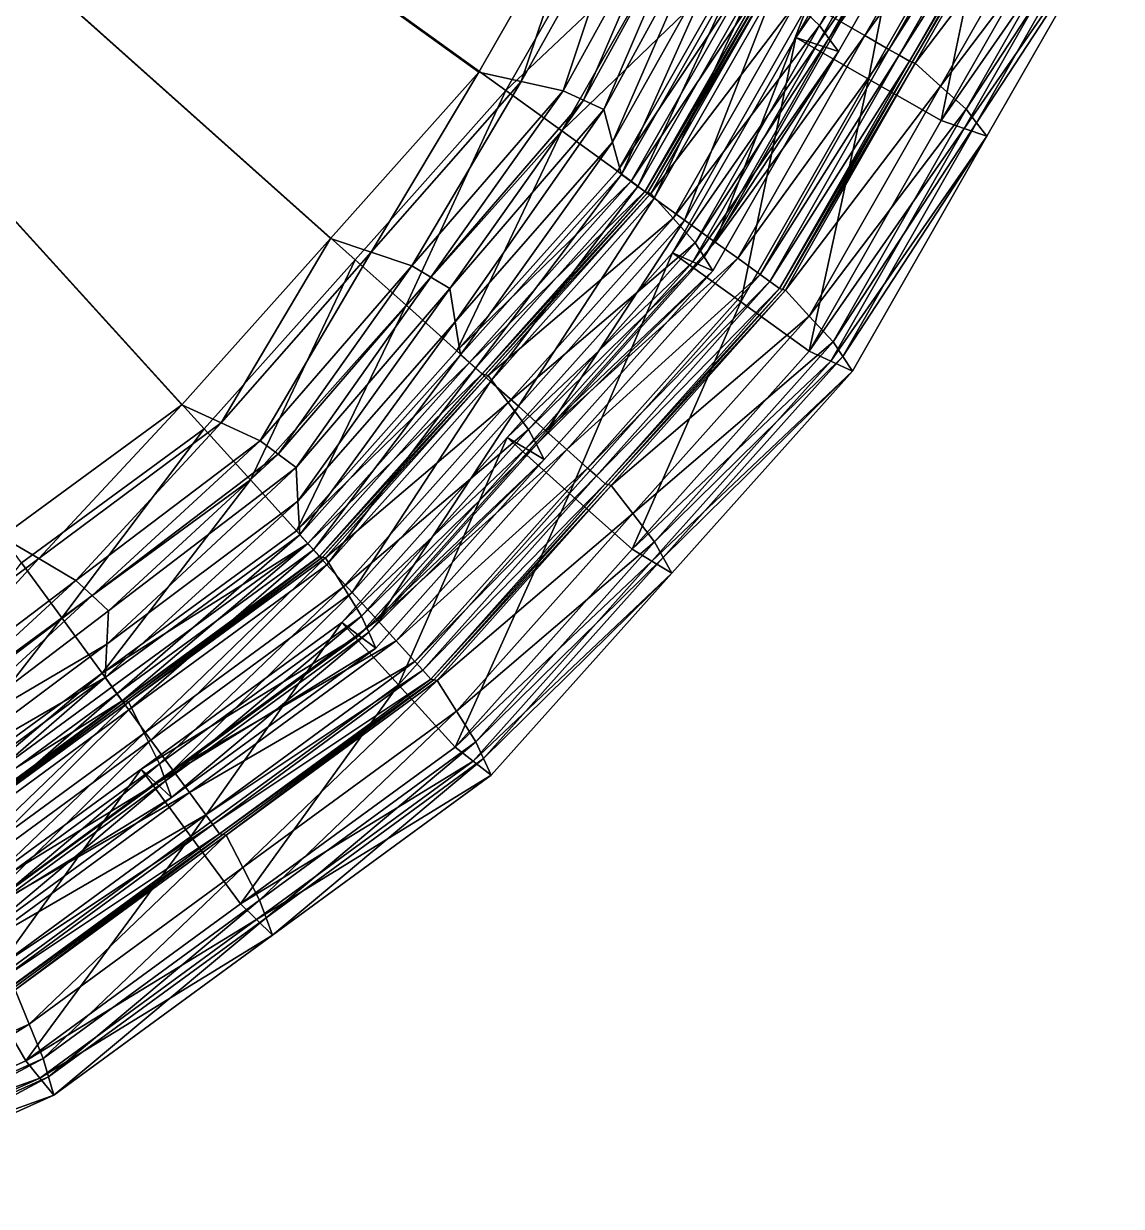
# Model space of a CAD drawing. Extents: x -0.89 to 1.27, y -1.13 to 1.5.
# Drawn here: x 0.7215 to 1.1787, y -1.0394 to -0.5468 of the extents above; entities that cross this region are included whole.
import ezdxf

# ---------------------------------------------------------------- set-up
doc = ezdxf.new("R2010")
doc.units = 0
doc.layers.add('NoName2', color=15, linetype='CONTINUOUS')

msp = doc.modelspace()

# ---------------------------------------------------------------- linework, layer by layer
at = {"layer": 'NoName2', "color": 0}
for points in [[(0.787362, -0.70561, 0.000999), (0.189721, -0.047525, 0.000983), (0.712421, -0.760549, 0.000998)], [(0.849244, -0.636291, 0.000999), (0.189721, -0.047525, 0.000983), (0.787362, -0.70561, 0.000999)], [(0.911126, -0.566972, 0.000999), (0.189721, -0.047525, 0.000983), (0.849244, -0.636291, 0.000999)], [(0.957244, -0.486302, 0.000999), (0.189721, -0.047525, 0.000983), (0.911126, -0.566972, 0.000999)], [(0.922352, -0.574721, 0.062994), (0.859507, -0.645118, 0.062993), (0.189727, -0.047198, 0.062977)], [(0.969186, -0.492797, 0.062994), (0.922352, -0.574721, 0.062994), (0.189727, -0.047198, 0.062977)], [(0.796663, -0.715515, 0.062993), (0.720556, -0.771307, 0.062992), (0.189727, -0.047198, 0.062977)], [(0.859507, -0.645118, 0.062993), (0.796663, -0.715515, 0.062993), (0.189727, -0.047198, 0.062977)], [(1.052901, -0.547547, 3.431922), (1.043049, -0.538353, 3.403649), (1.10464, -0.457054, 3.431955)], [(1.052901, -0.547547, 3.431922), (1.10464, -0.457054, 3.431955), (1.108913, -0.462012, 3.459906)], [(1.094381, -0.462955, 3.54241), (1.073363, -0.56989, 3.542383), (1.043056, -0.552592, 3.542363)], [(1.043056, -0.552592, 3.542363), (1.103783, -0.464963, 3.515133), (1.094381, -0.462955, 3.54241)], [(1.056889, -0.552972, 3.45987), (1.052901, -0.547547, 3.431922), (1.108913, -0.462012, 3.459906)], [(1.056889, -0.552972, 3.45987), (1.108913, -0.462012, 3.459906), (1.113185, -0.46697, 3.487857)], [(1.071889, -0.551828, 0.094501), (1.124895, -0.459108, 0.094501), (1.061886, -0.546109, 0.06186)], [(1.071889, -0.551828, 0.094501), (1.135499, -0.463775, 0.127142), (1.124895, -0.459108, 0.094501)], [(1.126506, -0.477077, 3.542432), (1.073363, -0.56989, 3.542383), (1.094381, -0.462955, 3.54241)], [(1.051966, -0.555495, 3.51509), (1.103783, -0.464963, 3.515133), (1.043056, -0.552592, 3.542363)], [(1.051966, -0.555495, 3.51509), (1.113185, -0.46697, 3.487857), (1.103783, -0.464963, 3.515133)], [(1.060876, -0.558397, 3.487817), (1.113185, -0.46697, 3.487857), (1.051966, -0.555495, 3.51509)], [(1.060876, -0.558397, 3.487817), (1.056889, -0.552972, 3.45987), (1.113185, -0.46697, 3.487857)], [(1.081892, -0.557546, 0.127142), (1.135499, -0.463775, 0.127142), (1.071889, -0.551828, 0.094501)], [(1.081892, -0.557546, 0.127142), (1.140015, -0.465763, 0.159783), (1.135499, -0.463775, 0.127142)], [(1.086152, -0.559982, 0.159783), (1.140015, -0.465763, 0.159783), (1.081892, -0.557546, 0.127142)], [(1.086152, -0.559982, 0.159783), (1.144531, -0.467751, 0.192424), (1.140015, -0.465763, 0.159783)], [(1.090412, -0.562417, 0.192423), (1.144531, -0.467751, 0.192424), (1.086152, -0.559982, 0.159783)], [(1.090404, -0.562427, 1.554648), (1.144522, -0.467776, 2.851591), (1.144523, -0.467761, 1.554648)], [(1.090404, -0.562427, 1.554648), (1.144523, -0.467761, 1.554648), (1.090405, -0.562413, 0.257705)], [(1.090404, -0.562441, 2.851591), (1.144522, -0.467776, 2.851591), (1.090404, -0.562427, 1.554648)], [(1.090404, -0.562441, 2.851591), (1.145683, -0.468216, 3.11352), (1.144522, -0.467776, 2.851591)], [(1.090405, -0.562413, 0.257705), (1.144523, -0.467747, 0.257705), (1.144527, -0.467749, 0.225064)], [(1.090405, -0.562413, 0.257705), (1.144523, -0.467761, 1.554648), (1.144523, -0.467747, 0.257705)], [(1.090409, -0.562415, 0.225064), (1.090405, -0.562413, 0.257705), (1.144527, -0.467749, 0.225064)], [(1.090409, -0.562415, 0.225064), (1.144527, -0.467749, 0.225064), (1.144531, -0.467751, 0.192424)], [(1.090412, -0.562417, 0.192423), (1.090409, -0.562415, 0.225064), (1.144531, -0.467751, 0.192424)], [(1.0916, -0.562846, 3.113507), (1.145683, -0.468216, 3.11352), (1.090404, -0.562441, 2.851591)], [(1.0916, -0.562846, 3.113507), (1.146844, -0.468657, 3.375448), (1.145683, -0.468216, 3.11352)], [(1.092797, -0.563251, 3.375423), (1.146844, -0.468657, 3.375448), (1.0916, -0.562846, 3.113507)], [(1.092797, -0.563251, 3.375423), (1.158127, -0.477113, 3.403726), (1.146844, -0.468657, 3.375448)], [(1.126506, -0.477077, 3.542432), (1.103669, -0.587188, 3.542404), (1.073363, -0.56989, 3.542383)], [(1.103401, -0.572862, 3.403696), (1.158127, -0.477113, 3.403726), (1.092797, -0.563251, 3.375423)], [(1.103401, -0.572862, 3.403696), (1.16941, -0.485569, 3.432004), (1.158127, -0.477113, 3.403726)], [(1.158632, -0.4912, 3.542454), (1.103669, -0.587188, 3.542404), (1.126506, -0.477077, 3.542432)], [(0.957244, -0.486302, 0.000999), (0.911126, -0.566972, 0.000999), (0.928647, -0.57087, 0.005645)], [(0.974976, -0.488334, 0.005354), (0.957244, -0.486302, 0.000999), (0.928647, -0.57087, 0.005645)], [(1.114004, -0.582473, 3.431968), (1.16941, -0.485569, 3.432004), (1.103401, -0.572862, 3.403696)], [(1.114004, -0.582473, 3.431968), (1.174041, -0.490674, 3.459954), (1.16941, -0.485569, 3.432004)], [(0.974976, -0.488334, 0.005354), (0.928647, -0.57087, 0.005645), (0.946167, -0.574766, 0.010291)], [(0.992708, -0.490366, 0.009708), (0.974976, -0.488334, 0.005354), (0.946167, -0.574766, 0.010291)], [(0.992708, -0.490366, 0.009708), (0.946167, -0.574766, 0.010291), (0.95462, -0.578696, 0.010324)], [(1.001477, -0.493372, 0.009727), (0.992708, -0.490366, 0.009708), (0.95462, -0.578696, 0.010324)], [(1.103669, -0.587188, 3.542404), (1.158632, -0.4912, 3.542454), (1.168652, -0.493489, 3.51518)], [(1.118329, -0.588078, 3.459915), (1.174041, -0.490674, 3.459954), (1.114004, -0.582473, 3.431968)], [(1.118329, -0.588078, 3.459915), (1.178672, -0.495779, 3.487905), (1.174041, -0.490674, 3.459954)], [(0.922352, -0.574721, 0.062994), (0.969186, -0.492797, 0.062994), (0.993887, -0.506984, 0.095748)], [(1.001477, -0.493372, 0.009727), (0.95462, -0.578696, 0.010324), (0.963073, -0.582626, 0.010357)], [(1.010246, -0.496378, 0.009746), (1.001477, -0.493372, 0.009727), (0.963073, -0.582626, 0.010357)], [(1.010246, -0.496378, 0.009746), (0.963073, -0.582626, 0.010357), (0.966767, -0.596154, 0.020148)], [(1.015309, -0.509377, 0.019843), (1.010246, -0.496378, 0.009746), (0.966767, -0.596154, 0.020148)], [(1.113161, -0.590436, 3.515132), (1.103669, -0.587188, 3.542404), (1.168652, -0.493489, 3.51518)], [(1.113161, -0.590436, 3.515132), (1.168652, -0.493489, 3.51518), (1.178672, -0.495779, 3.487905)], [(1.122653, -0.593683, 3.487862), (1.113161, -0.590436, 3.515132), (1.178672, -0.495779, 3.487905)], [(1.122653, -0.593683, 3.487862), (1.178672, -0.495779, 3.487905), (1.118329, -0.588078, 3.459915)], [(0.945568, -0.591504, 0.095748), (0.922352, -0.574721, 0.062994), (0.993887, -0.506984, 0.095748)], [(0.945568, -0.591504, 0.095748), (0.993887, -0.506984, 0.095748), (1.018589, -0.52117, 0.128502)], [(1.015309, -0.509377, 0.019843), (0.966767, -0.596154, 0.020148), (0.970461, -0.609681, 0.029939)], [(1.020371, -0.522376, 0.029939), (1.015309, -0.509377, 0.019843), (0.970461, -0.609681, 0.029939)], [(0.968785, -0.608287, 0.128502), (0.945568, -0.591504, 0.095748), (1.018589, -0.52117, 0.128502)], [(0.968785, -0.608287, 0.128502), (1.018589, -0.52117, 0.128502), (1.024698, -0.524728, 0.161255)], [(0.974528, -0.612487, 0.161255), (0.968785, -0.608287, 0.128502), (1.024698, -0.524728, 0.161255)], [(1.020371, -0.522376, 0.029939), (0.970461, -0.609681, 0.029939), (0.977274, -0.614586, 0.029939)], [(0.974528, -0.612487, 0.161255), (1.024698, -0.524728, 0.161255), (1.030807, -0.528286, 0.194009)], [(1.02762, -0.52652, 0.029939), (1.020371, -0.522376, 0.029939), (0.977274, -0.614586, 0.029939)], [(1.02762, -0.52652, 0.029939), (0.977274, -0.614586, 0.029939), (0.984087, -0.619492, 0.029939)], [(1.034868, -0.530663, 0.029939), (1.02762, -0.52652, 0.029939), (0.984087, -0.619492, 0.029939)], [(0.98027, -0.616687, 0.194009), (0.974528, -0.612487, 0.161255), (1.030807, -0.528286, 0.194009)], [(0.980266, -0.616838, 2.848761), (0.980267, -0.616827, 1.554139), (1.030804, -0.528436, 2.848761)], [(0.980266, -0.616838, 2.848761), (1.030804, -0.528436, 2.848761), (1.032, -0.528798, 3.112068)], [(0.981497, -0.617166, 3.112056), (0.980266, -0.616838, 2.848761), (1.032, -0.528798, 3.112068)], [(0.980267, -0.616816, 0.259516), (1.030805, -0.528415, 0.259516), (1.030804, -0.528425, 1.554138)], [(0.980267, -0.616816, 0.259516), (0.980269, -0.616752, 0.226763), (1.030805, -0.528415, 0.259516)], [(0.980267, -0.616827, 1.554139), (0.980267, -0.616816, 0.259516), (1.030804, -0.528425, 1.554138)], [(0.980267, -0.616827, 1.554139), (1.030804, -0.528425, 1.554138), (1.030804, -0.528436, 2.848761)], [(0.980269, -0.616752, 0.226763), (1.030806, -0.52835, 0.226763), (1.030805, -0.528415, 0.259516)], [(0.980269, -0.616752, 0.226763), (0.98027, -0.616687, 0.194009), (1.030806, -0.52835, 0.226763)], [(0.98027, -0.616687, 0.194009), (1.030807, -0.528286, 0.194009), (1.030806, -0.52835, 0.226763)], [(0.981497, -0.617166, 3.112056), (1.032, -0.528798, 3.112068), (1.033196, -0.529159, 3.375376)], [(0.982727, -0.617494, 3.375352), (0.981497, -0.617166, 3.112056), (1.033196, -0.529159, 3.375376)], [(0.982727, -0.617494, 3.375352), (1.033196, -0.529159, 3.375376), (1.043049, -0.538353, 3.403649)], [(1.034868, -0.530663, 0.029939), (0.984087, -0.619492, 0.029939), (0.996784, -0.628635, 0.0459)], [(1.048377, -0.538386, 0.0459), (1.034868, -0.530663, 0.029939), (0.996784, -0.628635, 0.0459)], [(0.991945, -0.627767, 3.403622), (0.982727, -0.617494, 3.375352), (1.043049, -0.538353, 3.403649)], [(0.991945, -0.627767, 3.403622), (1.043049, -0.538353, 3.403649), (1.052901, -0.547547, 3.431922)], [(1.048377, -0.538386, 0.0459), (0.996784, -0.628635, 0.0459), (1.009481, -0.637777, 0.06186)], [(1.061886, -0.546109, 0.06186), (1.048377, -0.538386, 0.0459), (1.009481, -0.637777, 0.06186)], [(1.009481, -0.637777, 0.06186), (1.071889, -0.551828, 0.094501), (1.061886, -0.546109, 0.06186)], [(1.001163, -0.63804, 3.43189), (0.991945, -0.627767, 3.403622), (1.052901, -0.547547, 3.431922)], [(1.001163, -0.63804, 3.43189), (1.052901, -0.547547, 3.431922), (1.056889, -0.552972, 3.45987)], [(0.991732, -0.642229, 3.542316), (1.051966, -0.555495, 3.51509), (1.043056, -0.552592, 3.542363)], [(1.043056, -0.552592, 3.542363), (1.020219, -0.662702, 3.542335), (0.991732, -0.642229, 3.542316)], [(1.000149, -0.646027, 3.515046), (1.051966, -0.555495, 3.51509), (0.991732, -0.642229, 3.542316)], [(1.000149, -0.646027, 3.515046), (1.060876, -0.558397, 3.487817), (1.051966, -0.555495, 3.51509)], [(1.004865, -0.643932, 3.459833), (1.001163, -0.63804, 3.43189), (1.056889, -0.552972, 3.45987)], [(1.004865, -0.643932, 3.459833), (1.056889, -0.552972, 3.45987), (1.060876, -0.558397, 3.487817)], [(1.018883, -0.644547, 0.094501), (1.071889, -0.551828, 0.094501), (1.009481, -0.637777, 0.06186)], [(1.018883, -0.644547, 0.094501), (1.081892, -0.557546, 0.127142), (1.071889, -0.551828, 0.094501)], [(1.073363, -0.56989, 3.542383), (1.020219, -0.662702, 3.542335), (1.043056, -0.552592, 3.542363)], [(1.008566, -0.649824, 3.487777), (1.060876, -0.558397, 3.487817), (1.000149, -0.646027, 3.515046)], [(1.008566, -0.649824, 3.487777), (1.004865, -0.643932, 3.459833), (1.060876, -0.558397, 3.487817)], [(1.028285, -0.651317, 0.127142), (1.081892, -0.557546, 0.127142), (1.018883, -0.644547, 0.094501)], [(1.028285, -0.651317, 0.127142), (1.086152, -0.559982, 0.159783), (1.081892, -0.557546, 0.127142)], [(1.032289, -0.654201, 0.159783), (1.086152, -0.559982, 0.159783), (1.028285, -0.651317, 0.127142)], [(1.032289, -0.654201, 0.159783), (1.090412, -0.562417, 0.192423), (1.086152, -0.559982, 0.159783)], [(1.036293, -0.657084, 0.192423), (1.090412, -0.562417, 0.192423), (1.032289, -0.654201, 0.159783)], [(1.036285, -0.657107, 2.851591), (1.0916, -0.562846, 3.113507), (1.090404, -0.562441, 2.851591)], [(1.036285, -0.657107, 2.851591), (1.090404, -0.562441, 2.851591), (1.036286, -0.657093, 1.554648)], [(1.037518, -0.657476, 3.113494), (1.0916, -0.562846, 3.113507), (1.036285, -0.657107, 2.851591)], [(1.036286, -0.657078, 0.257705), (1.090404, -0.562427, 1.554648), (1.090405, -0.562413, 0.257705)], [(1.036286, -0.657078, 0.257705), (1.090405, -0.562413, 0.257705), (1.090409, -0.562415, 0.225064)], [(1.03629, -0.657081, 0.225064), (1.036286, -0.657078, 0.257705), (1.090409, -0.562415, 0.225064)], [(1.036286, -0.657093, 1.554648), (1.090404, -0.562427, 1.554648), (1.036286, -0.657078, 0.257705)], [(1.036286, -0.657093, 1.554648), (1.090404, -0.562441, 2.851591), (1.090404, -0.562427, 1.554648)], [(1.03629, -0.657081, 0.225064), (1.090409, -0.562415, 0.225064), (1.090412, -0.562417, 0.192423)], [(1.036293, -0.657084, 0.192423), (1.03629, -0.657081, 0.225064), (1.090412, -0.562417, 0.192423)], [(1.037518, -0.657476, 3.113494), (1.092797, -0.563251, 3.375423), (1.0916, -0.562846, 3.113507)], [(1.03875, -0.657845, 3.375397), (1.092797, -0.563251, 3.375423), (1.037518, -0.657476, 3.113494)], [(1.03875, -0.657845, 3.375397), (1.103401, -0.572862, 3.403696), (1.092797, -0.563251, 3.375423)], [(0.911126, -0.566972, 0.000999), (0.849244, -0.636291, 0.000999), (0.86617, -0.641968, 0.006008)], [(0.928647, -0.57087, 0.005645), (0.911126, -0.566972, 0.000999), (0.86617, -0.641968, 0.006008)], [(0.928647, -0.57087, 0.005645), (0.86617, -0.641968, 0.006008), (0.883095, -0.647646, 0.011017)], [(0.946167, -0.574766, 0.010291), (0.928647, -0.57087, 0.005645), (0.883095, -0.647646, 0.011017)], [(1.073363, -0.56989, 3.542383), (1.048706, -0.683176, 3.542353), (1.020219, -0.662702, 3.542335)], [(1.103669, -0.587188, 3.542404), (1.048706, -0.683176, 3.542353), (1.073363, -0.56989, 3.542383)], [(0.922352, -0.574721, 0.062994), (0.880732, -0.664132, 0.095747), (0.859507, -0.645118, 0.062993)], [(0.945568, -0.591504, 0.095748), (0.880732, -0.664132, 0.095747), (0.922352, -0.574721, 0.062994)], [(0.946167, -0.574766, 0.010291), (0.883095, -0.647646, 0.011017), (0.891047, -0.652413, 0.011106)], [(0.95462, -0.578696, 0.010324), (0.946167, -0.574766, 0.010291), (0.891047, -0.652413, 0.011106)], [(1.048674, -0.668611, 3.403665), (1.103401, -0.572862, 3.403696), (1.03875, -0.657845, 3.375397)], [(1.048674, -0.668611, 3.403665), (1.114004, -0.582473, 3.431968), (1.103401, -0.572862, 3.403696)], [(0.95462, -0.578696, 0.010324), (0.891047, -0.652413, 0.011106), (0.899, -0.657181, 0.011194)], [(0.963073, -0.582626, 0.010357), (0.95462, -0.578696, 0.010324), (0.899, -0.657181, 0.011194)], [(0.963073, -0.582626, 0.010357), (0.899, -0.657181, 0.011194), (0.901244, -0.670941, 0.020566)], [(0.966767, -0.596154, 0.020148), (0.963073, -0.582626, 0.010357), (0.901244, -0.670941, 0.020566)], [(1.058598, -0.679378, 3.431933), (1.114004, -0.582473, 3.431968), (1.048674, -0.668611, 3.403665)], [(1.058598, -0.679378, 3.431933), (1.118329, -0.588078, 3.459915), (1.114004, -0.582473, 3.431968)], [(1.048706, -0.683176, 3.542353), (1.103669, -0.587188, 3.542404), (1.113161, -0.590436, 3.515132)], [(1.057671, -0.687382, 3.515086), (1.048706, -0.683176, 3.542353), (1.113161, -0.590436, 3.515132)], [(1.057671, -0.687382, 3.515086), (1.113161, -0.590436, 3.515132), (1.122653, -0.593683, 3.487862)], [(1.062616, -0.685483, 3.459875), (1.118329, -0.588078, 3.459915), (1.058598, -0.679378, 3.431933)], [(1.062616, -0.685483, 3.459875), (1.122653, -0.593683, 3.487862), (1.118329, -0.588078, 3.459915)], [(0.945568, -0.591504, 0.095748), (0.901958, -0.683146, 0.128501), (0.880732, -0.664132, 0.095747)], [(0.968785, -0.608287, 0.128502), (0.901958, -0.683146, 0.128501), (0.945568, -0.591504, 0.095748)], [(1.066635, -0.691588, 3.487818), (1.057671, -0.687382, 3.515086), (1.122653, -0.593683, 3.487862)], [(1.066635, -0.691588, 3.487818), (1.122653, -0.593683, 3.487862), (1.062616, -0.685483, 3.459875)], [(0.966767, -0.596154, 0.020148), (0.901244, -0.670941, 0.020566), (0.903489, -0.684701, 0.029938)], [(0.970461, -0.609681, 0.029939), (0.966767, -0.596154, 0.020148), (0.903489, -0.684701, 0.029938)], [(0.901958, -0.683146, 0.128501), (0.968785, -0.608287, 0.128502), (0.974528, -0.612487, 0.161255)], [(0.970461, -0.609681, 0.029939), (0.903489, -0.684701, 0.029938), (0.909717, -0.690261, 0.029939)], [(0.977274, -0.614586, 0.029939), (0.970461, -0.609681, 0.029939), (0.909717, -0.690261, 0.029939)], [(0.907207, -0.687898, 0.161255), (0.901958, -0.683146, 0.128501), (0.974528, -0.612487, 0.161255)], [(0.907207, -0.687898, 0.161255), (0.974528, -0.612487, 0.161255), (0.98027, -0.616687, 0.194009)], [(0.977274, -0.614586, 0.029939), (0.909717, -0.690261, 0.029939), (0.915946, -0.695821, 0.029939)], [(0.984087, -0.619492, 0.029939), (0.977274, -0.614586, 0.029939), (0.915946, -0.695821, 0.029939)], [(0.912457, -0.69265, 0.194008), (0.907207, -0.687898, 0.161255), (0.98027, -0.616687, 0.194009)], [(0.912453, -0.6928, 2.84876), (0.980266, -0.616838, 2.848761), (0.981497, -0.617166, 3.112056)], [(0.912453, -0.6928, 2.84876), (0.912454, -0.69279, 1.554138), (0.980266, -0.616838, 2.848761)], [(0.913716, -0.693093, 3.112038), (0.912453, -0.6928, 2.84876), (0.981497, -0.617166, 3.112056)], [(0.912454, -0.692779, 0.259516), (0.980267, -0.616816, 0.259516), (0.980267, -0.616827, 1.554139)], [(0.912454, -0.692779, 0.259516), (0.912456, -0.692714, 0.226762), (0.980267, -0.616816, 0.259516)], [(0.912454, -0.69279, 1.554138), (0.912454, -0.692779, 0.259516), (0.980267, -0.616827, 1.554139)], [(0.912454, -0.69279, 1.554138), (0.980267, -0.616827, 1.554139), (0.980266, -0.616838, 2.848761)], [(0.912456, -0.692714, 0.226762), (0.912457, -0.69265, 0.194008), (0.980269, -0.616752, 0.226763)], [(0.912456, -0.692714, 0.226762), (0.980269, -0.616752, 0.226763), (0.980267, -0.616816, 0.259516)], [(0.912457, -0.69265, 0.194008), (0.98027, -0.616687, 0.194009), (0.980269, -0.616752, 0.226763)], [(0.913716, -0.693093, 3.112038), (0.981497, -0.617166, 3.112056), (0.982727, -0.617494, 3.375352)], [(0.914979, -0.693385, 3.375315), (0.913716, -0.693093, 3.112038), (0.982727, -0.617494, 3.375352)], [(0.914979, -0.693385, 3.375315), (0.982727, -0.617494, 3.375352), (0.991945, -0.627767, 3.403622)], [(0.984087, -0.619492, 0.029939), (0.915946, -0.695821, 0.029939), (0.927554, -0.706184, 0.045899)], [(0.996784, -0.628635, 0.0459), (0.984087, -0.619492, 0.029939), (0.927554, -0.706184, 0.045899)], [(0.923345, -0.704585, 3.403579), (0.914979, -0.693385, 3.375315), (0.991945, -0.627767, 3.403622)], [(0.923345, -0.704585, 3.403579), (0.991945, -0.627767, 3.403622), (1.001163, -0.63804, 3.43189)], [(0.996784, -0.628635, 0.0459), (0.927554, -0.706184, 0.045899), (0.939162, -0.716547, 0.06186)], [(1.009481, -0.637777, 0.06186), (0.996784, -0.628635, 0.0459), (0.939162, -0.716547, 0.06186)], [(0.849244, -0.636291, 0.000999), (0.787362, -0.70561, 0.000999), (0.803693, -0.713068, 0.006371)], [(0.86617, -0.641968, 0.006008), (0.849244, -0.636291, 0.000999), (0.803693, -0.713068, 0.006371)], [(0.93171, -0.715784, 3.431843), (0.923345, -0.704585, 3.403579), (1.001163, -0.63804, 3.43189)], [(0.93171, -0.715784, 3.431843), (1.001163, -0.63804, 3.43189), (1.004865, -0.643932, 3.459833)], [(0.939162, -0.716547, 0.06186), (1.018883, -0.644547, 0.094501), (1.009481, -0.637777, 0.06186)], [(0.859507, -0.645118, 0.062993), (0.815897, -0.73676, 0.095747), (0.796663, -0.715515, 0.062993)], [(0.86617, -0.641968, 0.006008), (0.803693, -0.713068, 0.006371), (0.820023, -0.720525, 0.011743)], [(0.880732, -0.664132, 0.095747), (0.815897, -0.73676, 0.095747), (0.859507, -0.645118, 0.062993)], [(0.883095, -0.647646, 0.011017), (0.86617, -0.641968, 0.006008), (0.820023, -0.720525, 0.011743)], [(0.991732, -0.642229, 3.542316), (0.948882, -0.74244, 3.542274), (0.922835, -0.719238, 3.542258)], [(0.922835, -0.719238, 3.542258), (1.000149, -0.646027, 3.515046), (0.991732, -0.642229, 3.542316)], [(0.935028, -0.722077, 3.459783), (0.93171, -0.715784, 3.431843), (1.004865, -0.643932, 3.459833)], [(0.935028, -0.722077, 3.459783), (1.004865, -0.643932, 3.459833), (1.008566, -0.649824, 3.487777)], [(0.947758, -0.72422, 0.094501), (1.018883, -0.644547, 0.094501), (0.939162, -0.716547, 0.06186)], [(0.947758, -0.72422, 0.094501), (1.028285, -0.651317, 0.127142), (1.018883, -0.644547, 0.094501)], [(1.020219, -0.662702, 3.542335), (0.948882, -0.74244, 3.542274), (0.991732, -0.642229, 3.542316)], [(0.883095, -0.647646, 0.011017), (0.820023, -0.720525, 0.011743), (0.827475, -0.726131, 0.011887)], [(0.891047, -0.652413, 0.011106), (0.883095, -0.647646, 0.011017), (0.827475, -0.726131, 0.011887)], [(0.93059, -0.723805, 3.514991), (1.000149, -0.646027, 3.515046), (0.922835, -0.719238, 3.542258)], [(0.93059, -0.723805, 3.514991), (1.008566, -0.649824, 3.487777), (1.000149, -0.646027, 3.515046)], [(0.938346, -0.728371, 3.487723), (1.008566, -0.649824, 3.487777), (0.93059, -0.723805, 3.514991)], [(0.938346, -0.728371, 3.487723), (0.935028, -0.722077, 3.459783), (1.008566, -0.649824, 3.487777)], [(0.891047, -0.652413, 0.011106), (0.827475, -0.726131, 0.011887), (0.834926, -0.731736, 0.012032)], [(0.899, -0.657181, 0.011194), (0.891047, -0.652413, 0.011106), (0.834926, -0.731736, 0.012032)], [(0.956353, -0.731893, 0.127141), (1.028285, -0.651317, 0.127142), (0.947758, -0.72422, 0.094501)], [(0.956353, -0.731893, 0.127141), (1.032289, -0.654201, 0.159783), (1.028285, -0.651317, 0.127142)], [(0.960014, -0.735161, 0.159782), (1.032289, -0.654201, 0.159783), (0.956353, -0.731893, 0.127141)], [(0.960014, -0.735161, 0.159782), (1.036293, -0.657084, 0.192423), (1.032289, -0.654201, 0.159783)], [(0.899, -0.657181, 0.011194), (0.834926, -0.731736, 0.012032), (0.835722, -0.745729, 0.020985)], [(0.901244, -0.670941, 0.020566), (0.899, -0.657181, 0.011194), (0.835722, -0.745729, 0.020985)], [(0.963675, -0.738429, 0.192423), (1.036293, -0.657084, 0.192423), (0.960014, -0.735161, 0.159782)], [(0.963667, -0.738438, 1.554647), (1.036285, -0.657107, 2.851591), (1.036286, -0.657093, 1.554648)], [(0.963667, -0.738438, 1.554647), (1.036286, -0.657093, 1.554648), (0.963668, -0.738424, 0.257704)], [(0.963667, -0.738452, 2.85159), (1.036285, -0.657107, 2.851591), (0.963667, -0.738438, 1.554647)], [(0.963667, -0.738452, 2.85159), (1.037518, -0.657476, 3.113494), (1.036285, -0.657107, 2.851591)], [(0.964935, -0.738783, 3.113473), (1.037518, -0.657476, 3.113494), (0.963667, -0.738452, 2.85159)], [(0.963668, -0.738424, 0.257704), (1.036286, -0.657078, 0.257705), (1.03629, -0.657081, 0.225064)], [(0.963668, -0.738424, 0.257704), (1.036286, -0.657093, 1.554648), (1.036286, -0.657078, 0.257705)], [(0.963671, -0.738426, 0.225064), (0.963668, -0.738424, 0.257704), (1.03629, -0.657081, 0.225064)], [(0.963671, -0.738426, 0.225064), (1.03629, -0.657081, 0.225064), (1.036293, -0.657084, 0.192423)], [(0.963675, -0.738429, 0.192423), (0.963671, -0.738426, 0.225064), (1.036293, -0.657084, 0.192423)], [(0.964935, -0.738783, 3.113473), (1.03875, -0.657845, 3.375397), (1.037518, -0.657476, 3.113494)], [(0.966203, -0.739114, 3.375357), (1.03875, -0.657845, 3.375397), (0.964935, -0.738783, 3.113473)], [(0.966203, -0.739114, 3.375357), (1.048674, -0.668611, 3.403665), (1.03875, -0.657845, 3.375397)], [(0.880732, -0.664132, 0.095747), (0.83513, -0.758005, 0.128501), (0.815897, -0.73676, 0.095747)], [(0.901958, -0.683146, 0.128501), (0.83513, -0.758005, 0.128501), (0.880732, -0.664132, 0.095747)], [(1.020219, -0.662702, 3.542335), (0.974928, -0.765642, 3.542291), (0.948882, -0.74244, 3.542274)], [(1.048706, -0.683176, 3.542353), (0.974928, -0.765642, 3.542291), (1.020219, -0.662702, 3.542335)], [(0.975214, -0.750873, 3.403621), (1.048674, -0.668611, 3.403665), (0.966203, -0.739114, 3.375357)], [(0.975214, -0.750873, 3.403621), (1.058598, -0.679378, 3.431933), (1.048674, -0.668611, 3.403665)], [(0.901244, -0.670941, 0.020566), (0.835722, -0.745729, 0.020985), (0.836518, -0.759721, 0.029938)], [(0.903489, -0.684701, 0.029938), (0.901244, -0.670941, 0.020566), (0.836518, -0.759721, 0.029938)], [(0.984225, -0.762631, 3.431884), (1.058598, -0.679378, 3.431933), (0.975214, -0.750873, 3.403621)], [(0.984225, -0.762631, 3.431884), (1.062616, -0.685483, 3.459875), (1.058598, -0.679378, 3.431933)], [(0.83513, -0.758005, 0.128501), (0.901958, -0.683146, 0.128501), (0.907207, -0.687898, 0.161255)], [(0.974928, -0.765642, 3.542291), (1.048706, -0.683176, 3.542353), (1.057671, -0.687382, 3.515086)], [(0.839887, -0.763309, 0.161254), (0.83513, -0.758005, 0.128501), (0.907207, -0.687898, 0.161255)], [(0.903489, -0.684701, 0.029938), (0.836518, -0.759721, 0.029938), (0.842162, -0.765936, 0.029938)], [(0.839887, -0.763309, 0.161254), (0.907207, -0.687898, 0.161255), (0.912457, -0.69265, 0.194008)], [(0.909717, -0.690261, 0.029939), (0.903489, -0.684701, 0.029938), (0.842162, -0.765936, 0.029938)], [(0.983184, -0.770672, 3.515026), (0.974928, -0.765642, 3.542291), (1.057671, -0.687382, 3.515086)], [(0.983184, -0.770672, 3.515026), (1.057671, -0.687382, 3.515086), (1.066635, -0.691588, 3.487818)], [(0.987833, -0.769166, 3.459822), (1.062616, -0.685483, 3.459875), (0.984225, -0.762631, 3.431884)], [(0.987833, -0.769166, 3.459822), (1.066635, -0.691588, 3.487818), (1.062616, -0.685483, 3.459875)], [(0.844644, -0.768613, 0.194008), (0.839887, -0.763309, 0.161254), (0.912457, -0.69265, 0.194008)], [(0.909717, -0.690261, 0.029939), (0.842162, -0.765936, 0.029938), (0.847806, -0.772151, 0.029938)], [(0.84464, -0.768763, 2.848761), (0.844641, -0.768752, 1.554137), (0.912453, -0.6928, 2.84876)], [(0.84464, -0.768763, 2.848761), (0.912453, -0.6928, 2.84876), (0.913716, -0.693093, 3.112038)], [(0.845935, -0.76902, 3.112018), (0.84464, -0.768763, 2.848761), (0.913716, -0.693093, 3.112038)], [(0.844641, -0.768741, 0.259515), (0.912454, -0.692779, 0.259516), (0.912454, -0.69279, 1.554138)], [(0.844641, -0.768741, 0.259515), (0.844643, -0.768677, 0.226762), (0.912454, -0.692779, 0.259516)], [(0.844641, -0.768752, 1.554137), (0.844641, -0.768741, 0.259515), (0.912454, -0.69279, 1.554138)], [(0.844641, -0.768752, 1.554137), (0.912454, -0.69279, 1.554138), (0.912453, -0.6928, 2.84876)], [(0.844643, -0.768677, 0.226762), (0.912456, -0.692714, 0.226762), (0.912454, -0.692779, 0.259516)], [(0.844643, -0.768677, 0.226762), (0.844644, -0.768613, 0.194008), (0.912456, -0.692714, 0.226762)], [(0.844644, -0.768613, 0.194008), (0.912457, -0.69265, 0.194008), (0.912456, -0.692714, 0.226762)], [(0.845935, -0.76902, 3.112018), (0.913716, -0.693093, 3.112038), (0.914979, -0.693385, 3.375315)], [(0.847231, -0.769277, 3.375277), (0.845935, -0.76902, 3.112018), (0.914979, -0.693385, 3.375315)], [(0.847231, -0.769277, 3.375277), (0.914979, -0.693385, 3.375315), (0.923345, -0.704585, 3.403579)], [(0.915946, -0.695821, 0.029939), (0.909717, -0.690261, 0.029939), (0.847806, -0.772151, 0.029938)], [(0.99144, -0.775701, 3.487761), (0.983184, -0.770672, 3.515026), (1.066635, -0.691588, 3.487818)], [(0.99144, -0.775701, 3.487761), (1.066635, -0.691588, 3.487818), (0.987833, -0.769166, 3.459822)], [(0.915946, -0.695821, 0.029939), (0.847806, -0.772151, 0.029938), (0.858325, -0.783734, 0.045899)], [(0.927554, -0.706184, 0.045899), (0.915946, -0.695821, 0.029939), (0.858325, -0.783734, 0.045899)], [(0.787362, -0.70561, 0.000999), (0.712421, -0.760549, 0.000998), (0.727799, -0.769623, 0.006789)], [(0.803693, -0.713068, 0.006371), (0.787362, -0.70561, 0.000999), (0.727799, -0.769623, 0.006789)], [(0.854744, -0.781402, 3.403537), (0.847231, -0.769277, 3.375277), (0.923345, -0.704585, 3.403579)], [(0.854744, -0.781402, 3.403537), (0.923345, -0.704585, 3.403579), (0.93171, -0.715784, 3.431843)], [(0.927554, -0.706184, 0.045899), (0.858325, -0.783734, 0.045899), (0.868844, -0.795316, 0.061859)], [(0.939162, -0.716547, 0.06186), (0.927554, -0.706184, 0.045899), (0.868844, -0.795316, 0.061859)], [(0.803693, -0.713068, 0.006371), (0.727799, -0.769623, 0.006789), (0.743178, -0.778698, 0.01258)], [(0.820023, -0.720525, 0.011743), (0.803693, -0.713068, 0.006371), (0.743178, -0.778698, 0.01258)], [(0.796663, -0.715515, 0.062993), (0.737377, -0.79432, 0.095746), (0.720556, -0.771307, 0.062992)], [(0.815897, -0.73676, 0.095747), (0.737377, -0.79432, 0.095746), (0.796663, -0.715515, 0.062993)], [(0.862257, -0.793528, 3.431797), (0.854744, -0.781402, 3.403537), (0.93171, -0.715784, 3.431843)], [(0.862257, -0.793528, 3.431797), (0.93171, -0.715784, 3.431843), (0.935028, -0.722077, 3.459783)], [(0.868844, -0.795316, 0.061859), (0.947758, -0.72422, 0.094501), (0.939162, -0.716547, 0.06186)], [(0.820023, -0.720525, 0.011743), (0.743178, -0.778698, 0.01258), (0.749966, -0.785018, 0.01282)], [(0.827475, -0.726131, 0.011887), (0.820023, -0.720525, 0.011743), (0.749966, -0.785018, 0.01282)], [(0.853938, -0.796247, 3.542199), (0.93059, -0.723805, 3.514991), (0.922835, -0.719238, 3.542258)], [(0.922835, -0.719238, 3.542258), (0.877544, -0.822178, 3.542214), (0.853938, -0.796247, 3.542199)], [(0.861031, -0.801583, 3.514935), (0.93059, -0.723805, 3.514991), (0.853938, -0.796247, 3.542199)], [(0.861031, -0.801583, 3.514935), (0.938346, -0.728371, 3.487723), (0.93059, -0.723805, 3.514991)], [(0.865191, -0.800223, 3.459733), (0.862257, -0.793528, 3.431797), (0.935028, -0.722077, 3.459783)], [(0.865191, -0.800223, 3.459733), (0.935028, -0.722077, 3.459783), (0.938346, -0.728371, 3.487723)], [(0.948882, -0.74244, 3.542274), (0.877544, -0.822178, 3.542214), (0.922835, -0.719238, 3.542258)], [(0.827475, -0.726131, 0.011887), (0.749966, -0.785018, 0.01282), (0.756754, -0.791339, 0.013059)], [(0.834926, -0.731736, 0.012032), (0.827475, -0.726131, 0.011887), (0.756754, -0.791339, 0.013059)], [(0.868125, -0.806918, 3.48767), (0.938346, -0.728371, 3.487723), (0.861031, -0.801583, 3.514935)], [(0.868125, -0.806918, 3.48767), (0.865191, -0.800223, 3.459733), (0.938346, -0.728371, 3.487723)], [(0.876633, -0.803893, 0.0945), (0.947758, -0.72422, 0.094501), (0.868844, -0.795316, 0.061859)], [(0.876633, -0.803893, 0.0945), (0.956353, -0.731893, 0.127141), (0.947758, -0.72422, 0.094501)], [(0.834926, -0.731736, 0.012032), (0.756754, -0.791339, 0.013059), (0.756083, -0.805258, 0.021498)], [(0.835722, -0.745729, 0.020985), (0.834926, -0.731736, 0.012032), (0.756083, -0.805258, 0.021498)], [(0.884421, -0.81247, 0.127141), (0.956353, -0.731893, 0.127141), (0.876633, -0.803893, 0.0945)], [(0.884421, -0.81247, 0.127141), (0.960014, -0.735161, 0.159782), (0.956353, -0.731893, 0.127141)], [(0.815897, -0.73676, 0.095747), (0.754199, -0.817333, 0.1285), (0.737377, -0.79432, 0.095746)], [(0.83513, -0.758005, 0.128501), (0.754199, -0.817333, 0.1285), (0.815897, -0.73676, 0.095747)], [(0.887739, -0.816122, 0.159782), (0.960014, -0.735161, 0.159782), (0.884421, -0.81247, 0.127141)], [(0.887739, -0.816122, 0.159782), (0.963675, -0.738429, 0.192423), (0.960014, -0.735161, 0.159782)], [(0.891056, -0.819775, 0.192422), (0.963675, -0.738429, 0.192423), (0.887739, -0.816122, 0.159782)], [(0.891049, -0.819797, 2.85159), (0.964935, -0.738783, 3.113473), (0.963667, -0.738452, 2.85159)], [(0.891049, -0.819797, 2.85159), (0.963667, -0.738452, 2.85159), (0.89105, -0.819783, 1.554647)], [(0.892352, -0.82009, 3.113454), (0.964935, -0.738783, 3.113473), (0.891049, -0.819797, 2.85159)], [(0.89105, -0.819769, 0.257704), (0.963667, -0.738438, 1.554647), (0.963668, -0.738424, 0.257704)], [(0.89105, -0.819769, 0.257704), (0.963668, -0.738424, 0.257704), (0.963671, -0.738426, 0.225064)], [(0.891053, -0.819772, 0.225063), (0.89105, -0.819769, 0.257704), (0.963671, -0.738426, 0.225064)], [(0.89105, -0.819783, 1.554647), (0.963667, -0.738438, 1.554647), (0.89105, -0.819769, 0.257704)], [(0.89105, -0.819783, 1.554647), (0.963667, -0.738452, 2.85159), (0.963667, -0.738438, 1.554647)], [(0.891053, -0.819772, 0.225063), (0.963671, -0.738426, 0.225064), (0.963675, -0.738429, 0.192423)], [(0.891056, -0.819775, 0.192422), (0.891053, -0.819772, 0.225063), (0.963675, -0.738429, 0.192423)], [(0.892352, -0.82009, 3.113454), (0.966203, -0.739114, 3.375357), (0.964935, -0.738783, 3.113473)], [(0.948882, -0.74244, 3.542274), (0.901151, -0.848108, 3.542229), (0.877544, -0.822178, 3.542214)], [(0.893655, -0.820383, 3.375317), (0.966203, -0.739114, 3.375357), (0.892352, -0.82009, 3.113454)], [(0.893655, -0.820383, 3.375317), (0.975214, -0.750873, 3.403621), (0.966203, -0.739114, 3.375357)], [(0.974928, -0.765642, 3.542291), (0.901151, -0.848108, 3.542229), (0.948882, -0.74244, 3.542274)], [(0.835722, -0.745729, 0.020985), (0.756083, -0.805258, 0.021498), (0.755412, -0.819178, 0.029937)], [(0.836518, -0.759721, 0.029938), (0.835722, -0.745729, 0.020985), (0.755412, -0.819178, 0.029937)], [(0.901754, -0.833134, 3.403576), (0.975214, -0.750873, 3.403621), (0.893655, -0.820383, 3.375317)], [(0.901754, -0.833134, 3.403576), (0.984225, -0.762631, 3.431884), (0.975214, -0.750873, 3.403621)], [(0.83513, -0.758005, 0.128501), (0.839887, -0.763309, 0.161254), (0.754199, -0.817333, 0.1285)], [(0.727799, -0.769623, 0.006789), (0.712421, -0.760549, 0.000998), (0.651905, -0.826179, 0.007207)], [(0.754199, -0.817333, 0.1285), (0.839887, -0.763309, 0.161254), (0.758359, -0.823075, 0.161254)], [(0.836518, -0.759721, 0.029938), (0.755412, -0.819178, 0.029937), (0.760348, -0.825911, 0.029937)], [(0.758359, -0.823075, 0.161254), (0.839887, -0.763309, 0.161254), (0.762519, -0.828816, 0.194007)], [(0.842162, -0.765936, 0.029938), (0.836518, -0.759721, 0.029938), (0.760348, -0.825911, 0.029937)], [(0.839887, -0.763309, 0.161254), (0.844644, -0.768613, 0.194008), (0.762519, -0.828816, 0.194007)], [(0.909852, -0.845885, 3.431835), (0.984225, -0.762631, 3.431884), (0.901754, -0.833134, 3.403576)], [(0.909852, -0.845885, 3.431835), (0.987833, -0.769166, 3.459822), (0.984225, -0.762631, 3.431884)], [(0.842162, -0.765936, 0.029938), (0.760348, -0.825911, 0.029937), (0.765285, -0.832645, 0.029937)], [(0.847806, -0.772151, 0.029938), (0.842162, -0.765936, 0.029938), (0.765285, -0.832645, 0.029937)], [(0.901151, -0.848108, 3.542229), (0.974928, -0.765642, 3.542291), (0.983184, -0.770672, 3.515026)], [(0.727799, -0.769623, 0.006789), (0.651905, -0.826179, 0.007207), (0.666333, -0.83687, 0.013417)], [(0.737377, -0.79432, 0.095746), (0.658858, -0.851881, 0.095745), (0.720556, -0.771307, 0.062992)], [(0.743178, -0.778698, 0.01258), (0.727799, -0.769623, 0.006789), (0.666333, -0.83687, 0.013417)], [(0.844643, -0.768677, 0.226762), (0.844641, -0.768741, 0.259515), (0.762516, -0.828945, 0.259514)], [(0.762518, -0.828881, 0.226761), (0.844643, -0.768677, 0.226762), (0.762516, -0.828945, 0.259514)], [(0.844641, -0.768741, 0.259515), (0.844641, -0.768752, 1.554137), (0.762516, -0.828956, 1.554137)], [(0.762516, -0.828945, 0.259514), (0.844641, -0.768741, 0.259515), (0.762516, -0.828956, 1.554137)], [(0.844641, -0.768752, 1.554137), (0.84464, -0.768763, 2.848761), (0.762516, -0.828966, 2.848759)], [(0.762516, -0.828956, 1.554137), (0.844641, -0.768752, 1.554137), (0.762516, -0.828966, 2.848759)], [(0.762516, -0.828966, 2.848759), (0.84464, -0.768763, 2.848761), (0.763841, -0.829186, 3.111993)], [(0.844644, -0.768613, 0.194008), (0.844643, -0.768677, 0.226762), (0.762518, -0.828881, 0.226761)], [(0.762519, -0.828816, 0.194007), (0.844644, -0.768613, 0.194008), (0.762518, -0.828881, 0.226761)], [(0.84464, -0.768763, 2.848761), (0.845935, -0.76902, 3.112018), (0.763841, -0.829186, 3.111993)], [(0.763841, -0.829186, 3.111993), (0.845935, -0.76902, 3.112018), (0.765166, -0.829407, 3.375228)], [(0.845935, -0.76902, 3.112018), (0.847231, -0.769277, 3.375277), (0.765166, -0.829407, 3.375228)], [(0.765166, -0.829407, 3.375228), (0.847231, -0.769277, 3.375277), (0.771647, -0.842266, 3.403483)], [(0.847806, -0.772151, 0.029938), (0.765285, -0.832645, 0.029937), (0.774484, -0.845195, 0.045898)], [(0.847231, -0.769277, 3.375277), (0.854744, -0.781402, 3.403537), (0.771647, -0.842266, 3.403483)], [(0.858325, -0.783734, 0.045899), (0.847806, -0.772151, 0.029938), (0.774484, -0.845195, 0.045898)], [(0.908698, -0.853961, 3.514966), (0.901151, -0.848108, 3.542229), (0.983184, -0.770672, 3.515026)], [(0.908698, -0.853961, 3.514966), (0.983184, -0.770672, 3.515026), (0.99144, -0.775701, 3.487761)], [(0.913049, -0.85285, 3.459769), (0.987833, -0.769166, 3.459822), (0.909852, -0.845885, 3.431835)], [(0.913049, -0.85285, 3.459769), (0.99144, -0.775701, 3.487761), (0.987833, -0.769166, 3.459822)], [(0.916246, -0.859814, 3.487704), (0.908698, -0.853961, 3.514966), (0.99144, -0.775701, 3.487761)], [(0.916246, -0.859814, 3.487704), (0.99144, -0.775701, 3.487761), (0.913049, -0.85285, 3.459769)], [(0.743178, -0.778698, 0.01258), (0.666333, -0.83687, 0.013417), (0.672457, -0.843907, 0.013752)], [(0.749966, -0.785018, 0.01282), (0.743178, -0.778698, 0.01258), (0.672457, -0.843907, 0.013752)], [(0.771647, -0.842266, 3.403483), (0.854744, -0.781402, 3.403537), (0.778127, -0.855126, 3.431739)], [(0.854744, -0.781402, 3.403537), (0.862257, -0.793528, 3.431797), (0.778127, -0.855126, 3.431739)], [(0.749966, -0.785018, 0.01282), (0.672457, -0.843907, 0.013752), (0.678581, -0.850942, 0.014086)], [(0.756754, -0.791339, 0.013059), (0.749966, -0.785018, 0.01282), (0.678581, -0.850942, 0.014086)], [(0.858325, -0.783734, 0.045899), (0.774484, -0.845195, 0.045898), (0.783684, -0.857745, 0.061859)], [(0.868844, -0.795316, 0.061859), (0.858325, -0.783734, 0.045899), (0.783684, -0.857745, 0.061859)], [(0.756754, -0.791339, 0.013059), (0.678581, -0.850942, 0.014086), (0.756083, -0.805258, 0.021498)], [(0.737377, -0.79432, 0.095746), (0.673268, -0.876662, 0.128499), (0.658858, -0.851881, 0.095745)], [(0.754199, -0.817333, 0.1285), (0.673268, -0.876662, 0.128499), (0.737377, -0.79432, 0.095746)], [(0.853938, -0.796247, 3.542199), (0.791131, -0.885355, 3.542144), (0.770481, -0.857263, 3.542132)], [(0.861031, -0.801583, 3.514935), (0.853938, -0.796247, 3.542199), (0.770481, -0.857263, 3.542132)], [(0.778127, -0.855126, 3.431739), (0.862257, -0.793528, 3.431797), (0.780597, -0.862139, 3.459673)], [(0.862257, -0.793528, 3.431797), (0.865191, -0.800223, 3.459733), (0.780597, -0.862139, 3.459673)], [(0.868844, -0.795316, 0.061859), (0.783684, -0.857745, 0.061859), (0.876633, -0.803893, 0.0945)], [(0.877544, -0.822178, 3.542214), (0.791131, -0.885355, 3.542144), (0.853938, -0.796247, 3.542199)], [(0.776774, -0.863207, 3.514869), (0.861031, -0.801583, 3.514935), (0.770481, -0.857263, 3.542132)], [(0.868125, -0.806918, 3.48767), (0.861031, -0.801583, 3.514935), (0.776774, -0.863207, 3.514869)], [(0.780597, -0.862139, 3.459673), (0.865191, -0.800223, 3.459733), (0.783066, -0.869152, 3.487607)], [(0.865191, -0.800223, 3.459733), (0.868125, -0.806918, 3.48767), (0.783066, -0.869152, 3.487607)], [(0.756083, -0.805258, 0.021498), (0.678581, -0.850942, 0.014086), (0.676444, -0.864788, 0.022011)], [(0.756083, -0.805258, 0.021498), (0.676444, -0.864788, 0.022011), (0.755412, -0.819178, 0.029937)], [(0.783066, -0.869152, 3.487607), (0.868125, -0.806918, 3.48767), (0.776774, -0.863207, 3.514869)], [(0.783684, -0.857745, 0.061859), (0.790497, -0.867037, 0.094499), (0.876633, -0.803893, 0.0945)], [(0.876633, -0.803893, 0.0945), (0.790497, -0.867037, 0.094499), (0.884421, -0.81247, 0.127141)], [(0.790497, -0.867037, 0.094499), (0.797309, -0.87633, 0.12714), (0.884421, -0.81247, 0.127141)], [(0.884421, -0.81247, 0.127141), (0.797309, -0.87633, 0.12714), (0.887739, -0.816122, 0.159782)], [(0.673268, -0.876662, 0.128499), (0.754199, -0.817333, 0.1285), (0.676831, -0.882841, 0.161253)], [(0.754199, -0.817333, 0.1285), (0.758359, -0.823075, 0.161254), (0.676831, -0.882841, 0.161253)], [(0.797309, -0.87633, 0.12714), (0.80021, -0.880287, 0.159781), (0.887739, -0.816122, 0.159782)], [(0.887739, -0.816122, 0.159782), (0.80021, -0.880287, 0.159781), (0.891056, -0.819775, 0.192422)], [(0.755412, -0.819178, 0.029937), (0.674306, -0.878634, 0.029936), (0.678535, -0.885887, 0.029936)], [(0.755412, -0.819178, 0.029937), (0.676444, -0.864788, 0.022011), (0.674306, -0.878634, 0.029936)], [(0.760348, -0.825911, 0.029937), (0.755412, -0.819178, 0.029937), (0.678535, -0.885887, 0.029936)], [(0.877544, -0.822178, 3.542214), (0.811781, -0.913447, 3.542156), (0.791131, -0.885355, 3.542144)], [(0.80021, -0.880287, 0.159781), (0.803111, -0.884245, 0.192422), (0.891056, -0.819775, 0.192422)], [(0.803106, -0.884253, 1.554646), (0.803105, -0.884267, 2.85159), (0.891049, -0.819797, 2.85159)], [(0.891049, -0.819797, 2.85159), (0.803105, -0.884267, 2.85159), (0.892352, -0.82009, 3.113454)], [(0.803105, -0.884267, 2.85159), (0.80444, -0.88452, 3.113426), (0.892352, -0.82009, 3.113454)], [(0.803109, -0.884242, 0.225062), (0.803106, -0.884238, 0.257703), (0.89105, -0.819769, 0.257704)], [(0.89105, -0.819769, 0.257704), (0.803106, -0.884238, 0.257703), (0.89105, -0.819783, 1.554647)], [(0.89105, -0.819783, 1.554647), (0.803106, -0.884253, 1.554646), (0.891049, -0.819797, 2.85159)], [(0.803106, -0.884238, 0.257703), (0.803106, -0.884253, 1.554646), (0.89105, -0.819783, 1.554647)], [(0.891053, -0.819772, 0.225063), (0.803109, -0.884242, 0.225062), (0.89105, -0.819769, 0.257704)], [(0.803111, -0.884245, 0.192422), (0.803109, -0.884242, 0.225062), (0.891053, -0.819772, 0.225063)], [(0.891056, -0.819775, 0.192422), (0.803111, -0.884245, 0.192422), (0.891053, -0.819772, 0.225063)], [(0.80444, -0.88452, 3.113426), (0.805776, -0.884774, 3.375263), (0.892352, -0.82009, 3.113454)], [(0.892352, -0.82009, 3.113454), (0.805776, -0.884774, 3.375263), (0.893655, -0.820383, 3.375317)], [(0.805776, -0.884774, 3.375263), (0.812768, -0.89831, 3.403518), (0.893655, -0.820383, 3.375317)], [(0.901151, -0.848108, 3.542229), (0.811781, -0.913447, 3.542156), (0.877544, -0.822178, 3.542214)], [(0.893655, -0.820383, 3.375317), (0.812768, -0.89831, 3.403518), (0.901754, -0.833134, 3.403576)], [(0.758359, -0.823075, 0.161254), (0.762519, -0.828816, 0.194007), (0.676831, -0.882841, 0.161253)], [(0.760348, -0.825911, 0.029937), (0.678535, -0.885887, 0.029936), (0.682763, -0.893139, 0.029937)], [(0.765285, -0.832645, 0.029937), (0.760348, -0.825911, 0.029937), (0.682763, -0.893139, 0.029937)], [(0.676831, -0.882841, 0.161253), (0.762519, -0.828816, 0.194007), (0.680395, -0.88902, 0.194006)], [(0.762516, -0.828956, 1.554137), (0.762516, -0.828966, 2.848759), (0.680391, -0.88917, 2.848758)], [(0.680392, -0.88916, 1.554136), (0.762516, -0.828956, 1.554137), (0.680391, -0.88917, 2.848758)], [(0.680391, -0.88917, 2.848758), (0.762516, -0.828966, 2.848759), (0.681746, -0.889353, 3.111968)], [(0.762518, -0.828881, 0.226761), (0.762516, -0.828945, 0.259514), (0.680392, -0.889149, 0.259514)], [(0.680393, -0.889084, 0.22676), (0.762518, -0.828881, 0.226761), (0.680392, -0.889149, 0.259514)], [(0.762516, -0.828945, 0.259514), (0.762516, -0.828956, 1.554137), (0.680392, -0.88916, 1.554136)], [(0.680392, -0.889149, 0.259514), (0.762516, -0.828945, 0.259514), (0.680392, -0.88916, 1.554136)], [(0.762519, -0.828816, 0.194007), (0.762518, -0.828881, 0.226761), (0.680393, -0.889084, 0.22676)], [(0.680395, -0.88902, 0.194006), (0.762519, -0.828816, 0.194007), (0.680393, -0.889084, 0.22676)], [(0.762516, -0.828966, 2.848759), (0.763841, -0.829186, 3.111993), (0.681746, -0.889353, 3.111968)], [(0.681746, -0.889353, 3.111968), (0.763841, -0.829186, 3.111993), (0.683102, -0.889536, 3.375177)], [(0.763841, -0.829186, 3.111993), (0.765166, -0.829407, 3.375228), (0.683102, -0.889536, 3.375177)], [(0.683102, -0.889536, 3.375177), (0.765166, -0.829407, 3.375228), (0.68855, -0.90313, 3.403429)], [(0.765166, -0.829407, 3.375228), (0.771647, -0.842266, 3.403483), (0.68855, -0.90313, 3.403429)], [(0.765285, -0.832645, 0.029937), (0.682763, -0.893139, 0.029937), (0.690644, -0.906656, 0.045897)], [(0.774484, -0.845195, 0.045898), (0.765285, -0.832645, 0.029937), (0.690644, -0.906656, 0.045897)], [(0.812768, -0.89831, 3.403518), (0.819761, -0.911847, 3.431772), (0.901754, -0.833134, 3.403576)], [(0.901754, -0.833134, 3.403576), (0.819761, -0.911847, 3.431772), (0.909852, -0.845885, 3.431835)], [(0.68855, -0.90313, 3.403429), (0.771647, -0.842266, 3.403483), (0.693997, -0.916724, 3.43168)], [(0.774484, -0.845195, 0.045898), (0.690644, -0.906656, 0.045897), (0.698525, -0.920173, 0.061858)], [(0.771647, -0.842266, 3.403483), (0.778127, -0.855126, 3.431739), (0.693997, -0.916724, 3.43168)], [(0.783684, -0.857745, 0.061859), (0.774484, -0.845195, 0.045898), (0.698525, -0.920173, 0.061858)], [(0.819761, -0.911847, 3.431772), (0.82246, -0.919152, 3.459704), (0.909852, -0.845885, 3.431835)], [(0.909852, -0.845885, 3.431835), (0.82246, -0.919152, 3.459704), (0.913049, -0.85285, 3.459769)], [(0.908698, -0.853961, 3.514966), (0.811781, -0.913447, 3.542156), (0.901151, -0.848108, 3.542229)], [(0.693997, -0.916724, 3.43168), (0.778127, -0.855126, 3.431739), (0.696002, -0.924054, 3.459612)], [(0.778127, -0.855126, 3.431739), (0.780597, -0.862139, 3.459673), (0.696002, -0.924054, 3.459612)], [(0.81847, -0.919952, 3.514895), (0.811781, -0.913447, 3.542156), (0.908698, -0.853961, 3.514966)], [(0.916246, -0.859814, 3.487704), (0.81847, -0.919952, 3.514895), (0.908698, -0.853961, 3.514966)], [(0.82246, -0.919152, 3.459704), (0.825159, -0.926458, 3.487636), (0.913049, -0.85285, 3.459769)], [(0.913049, -0.85285, 3.459769), (0.825159, -0.926458, 3.487636), (0.916246, -0.859814, 3.487704)], [(0.776774, -0.863207, 3.514869), (0.770481, -0.857263, 3.542132), (0.687025, -0.918278, 3.542064)], [(0.770481, -0.857263, 3.542132), (0.704718, -0.948532, 3.542074), (0.687025, -0.918278, 3.542064)], [(0.783684, -0.857745, 0.061859), (0.698525, -0.920173, 0.061858), (0.790497, -0.867037, 0.094499)], [(0.791131, -0.885355, 3.542144), (0.704718, -0.948532, 3.542074), (0.770481, -0.857263, 3.542132)], [(0.825159, -0.926458, 3.487636), (0.81847, -0.919952, 3.514895), (0.916246, -0.859814, 3.487704)], [(0.692516, -0.924832, 3.514803), (0.776774, -0.863207, 3.514869), (0.687025, -0.918278, 3.542064)], [(0.783066, -0.869152, 3.487607), (0.776774, -0.863207, 3.514869), (0.692516, -0.924832, 3.514803)], [(0.696002, -0.924054, 3.459612), (0.780597, -0.862139, 3.459673), (0.698007, -0.931385, 3.487543)], [(0.780597, -0.862139, 3.459673), (0.783066, -0.869152, 3.487607), (0.698007, -0.931385, 3.487543)], [(0.698007, -0.931385, 3.487543), (0.783066, -0.869152, 3.487607), (0.692516, -0.924832, 3.514803)], [(0.698525, -0.920173, 0.061858), (0.704361, -0.930182, 0.094499), (0.790497, -0.867037, 0.094499)], [(0.790497, -0.867037, 0.094499), (0.704361, -0.930182, 0.094499), (0.797309, -0.87633, 0.12714)], [(0.704361, -0.930182, 0.094499), (0.710196, -0.94019, 0.127139), (0.797309, -0.87633, 0.12714)], [(0.797309, -0.87633, 0.12714), (0.710196, -0.94019, 0.127139), (0.80021, -0.880287, 0.159781)], [(0.710196, -0.94019, 0.127139), (0.712681, -0.944453, 0.15978), (0.80021, -0.880287, 0.159781)], [(0.80021, -0.880287, 0.159781), (0.712681, -0.944453, 0.15978), (0.803111, -0.884245, 0.192422)], [(0.791131, -0.885355, 3.542144), (0.722411, -0.978785, 3.542084), (0.704718, -0.948532, 3.542074)], [(0.712681, -0.944453, 0.15978), (0.715167, -0.948716, 0.192421), (0.803111, -0.884245, 0.192422)], [(0.803105, -0.884267, 2.85159), (0.715161, -0.948736, 2.851588), (0.80444, -0.88452, 3.113426)], [(0.715162, -0.948722, 1.554645), (0.715161, -0.948736, 2.851588), (0.803105, -0.884267, 2.85159)], [(0.715161, -0.948736, 2.851588), (0.716529, -0.94895, 3.113399), (0.80444, -0.88452, 3.113426)], [(0.803106, -0.884238, 0.257703), (0.715162, -0.948708, 0.257702), (0.803106, -0.884253, 1.554646)], [(0.715164, -0.948712, 0.225061), (0.715162, -0.948708, 0.257702), (0.803106, -0.884238, 0.257703)], [(0.715162, -0.948708, 0.257702), (0.715162, -0.948722, 1.554645), (0.803106, -0.884253, 1.554646)], [(0.803106, -0.884253, 1.554646), (0.715162, -0.948722, 1.554645), (0.803105, -0.884267, 2.85159)], [(0.803109, -0.884242, 0.225062), (0.715164, -0.948712, 0.225061), (0.803106, -0.884238, 0.257703)], [(0.715167, -0.948716, 0.192421), (0.715164, -0.948712, 0.225061), (0.803109, -0.884242, 0.225062)], [(0.803111, -0.884245, 0.192422), (0.715167, -0.948716, 0.192421), (0.803109, -0.884242, 0.225062)], [(0.716529, -0.94895, 3.113399), (0.717897, -0.949164, 3.375209), (0.80444, -0.88452, 3.113426)], [(0.80444, -0.88452, 3.113426), (0.717897, -0.949164, 3.375209), (0.805776, -0.884774, 3.375263)], [(0.717897, -0.949164, 3.375209), (0.723783, -0.963486, 3.40346), (0.805776, -0.884774, 3.375263)], [(0.811781, -0.913447, 3.542156), (0.722411, -0.978785, 3.542084), (0.791131, -0.885355, 3.542144)], [(0.805776, -0.884774, 3.375263), (0.723783, -0.963486, 3.40346), (0.812768, -0.89831, 3.403518)], [(0.723783, -0.963486, 3.40346), (0.72967, -0.977809, 3.43171), (0.812768, -0.89831, 3.403518)], [(0.812768, -0.89831, 3.403518), (0.72967, -0.977809, 3.43171), (0.819761, -0.911847, 3.431772)], [(0.81847, -0.919952, 3.514895), (0.722411, -0.978785, 3.542084), (0.811781, -0.913447, 3.542156)], [(0.72967, -0.977809, 3.43171), (0.731872, -0.985455, 3.459639), (0.819761, -0.911847, 3.431772)], [(0.819761, -0.911847, 3.431772), (0.731872, -0.985455, 3.459639), (0.82246, -0.919152, 3.459704)], [(0.728242, -0.985943, 3.514826), (0.722411, -0.978785, 3.542084), (0.81847, -0.919952, 3.514895)], [(0.825159, -0.926458, 3.487636), (0.728242, -0.985943, 3.514826), (0.81847, -0.919952, 3.514895)], [(0.731872, -0.985455, 3.459639), (0.734073, -0.993101, 3.487567), (0.82246, -0.919152, 3.459704)], [(0.82246, -0.919152, 3.459704), (0.734073, -0.993101, 3.487567), (0.825159, -0.926458, 3.487636)], [(0.734073, -0.993101, 3.487567), (0.728242, -0.985943, 3.514826), (0.825159, -0.926458, 3.487636)], [(0.722411, -0.978785, 3.542084), (0.621355, -1.024141, 3.542005), (0.704718, -0.948532, 3.542074)], [(0.717897, -0.949164, 3.375209), (0.623163, -1.00873, 3.403392), (0.723783, -0.963486, 3.40346)], [(0.623163, -1.00873, 3.403392), (0.627798, -1.023597, 3.431638), (0.723783, -0.963486, 3.40346)], [(0.723783, -0.963486, 3.40346), (0.627798, -1.023597, 3.431638), (0.72967, -0.977809, 3.43171)], [(0.728242, -0.985943, 3.514826), (0.621355, -1.024141, 3.542005), (0.722411, -0.978785, 3.542084)], [(0.627798, -1.023597, 3.431638), (0.629438, -1.03148, 3.459565), (0.72967, -0.977809, 3.43171)], [(0.72967, -0.977809, 3.43171), (0.629438, -1.03148, 3.459565), (0.731872, -0.985455, 3.459639)], [(0.626216, -1.031752, 3.514748), (0.621355, -1.024141, 3.542005), (0.728242, -0.985943, 3.514826)], [(0.734073, -0.993101, 3.487567), (0.626216, -1.031752, 3.514748), (0.728242, -0.985943, 3.514826)], [(0.629438, -1.03148, 3.459565), (0.631077, -1.039362, 3.487491), (0.731872, -0.985455, 3.459639)], [(0.731872, -0.985455, 3.459639), (0.631077, -1.039362, 3.487491), (0.734073, -0.993101, 3.487567)], [(0.631077, -1.039362, 3.487491), (0.626216, -1.031752, 3.514748), (0.734073, -0.993101, 3.487567)]]:
    msp.add_3dface(points, dxfattribs=at)

doc.saveas('drawing.dxf')
